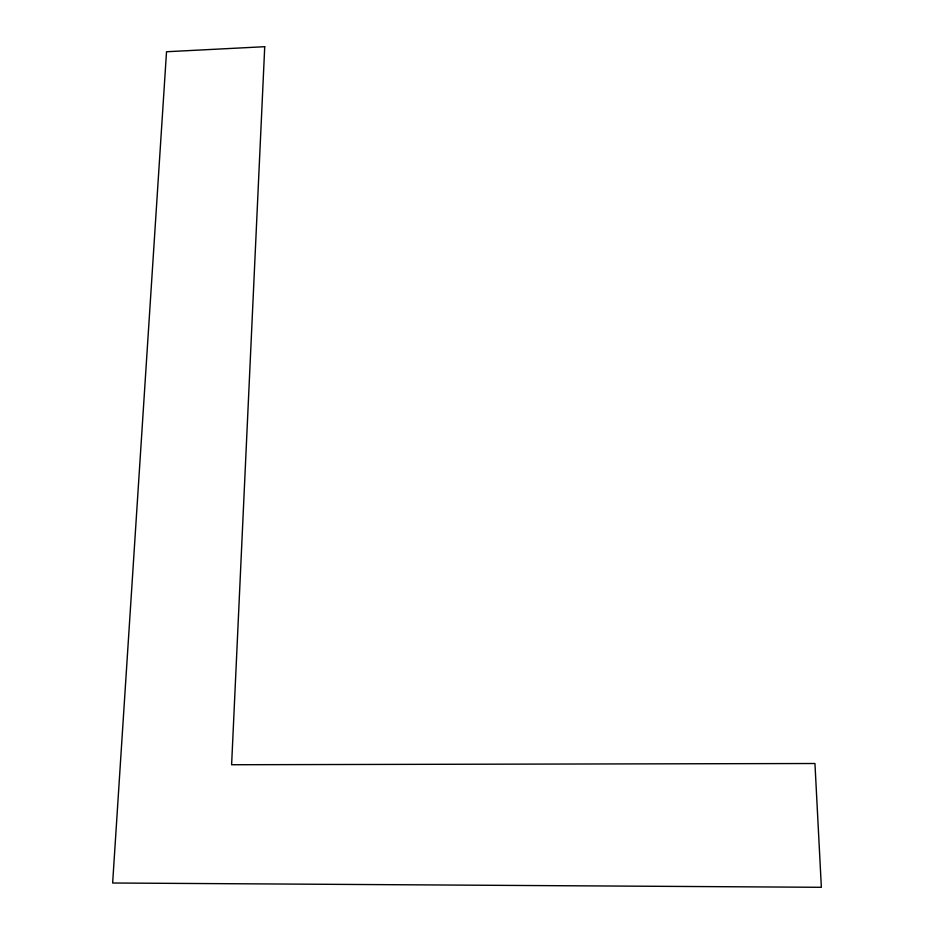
<?xml version="1.0" encoding="UTF-8"?>
<svg xmlns="http://www.w3.org/2000/svg" width="934" height="934" viewBox="0 0 934 934"><rect width="100%" height="100%" fill="white"/><g stroke="black" fill="none" stroke-linecap="round" stroke-linejoin="round"><path stroke-width="1.4" d="M264.731 46.7L231.609 764.736L814.95 763.51L821.36 887.3L112.64 883.004L166.521 51.744L264.731 46.7"/></g></svg>
